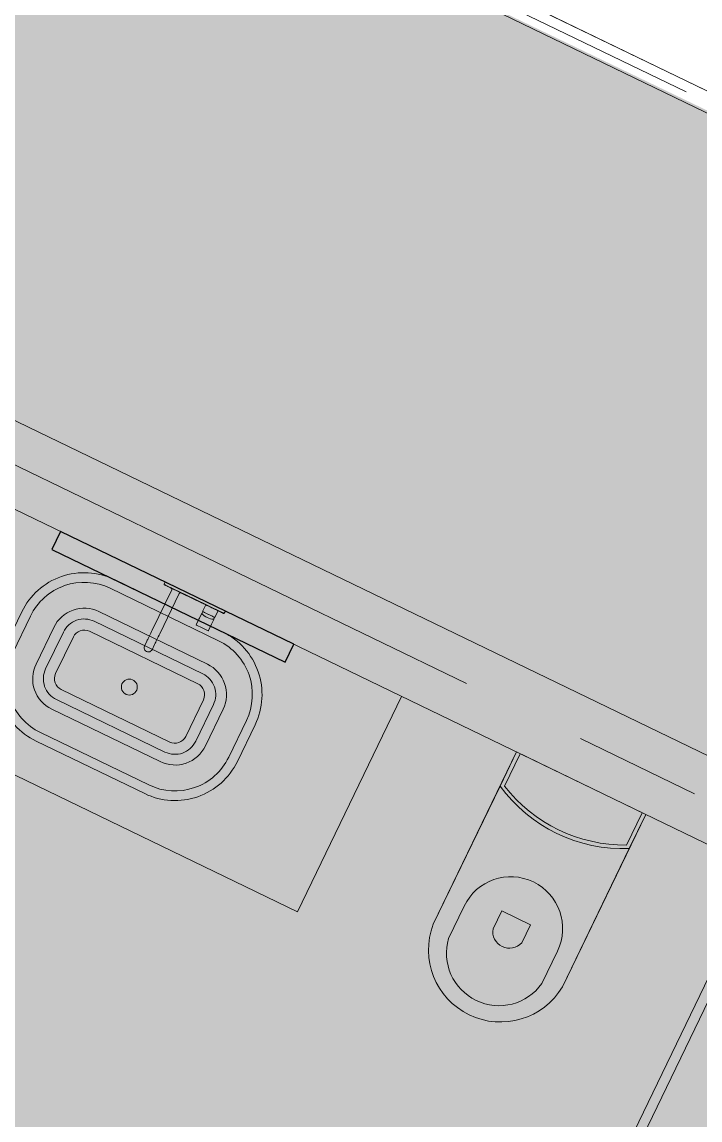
# Model space of a CAD drawing. Header units: metres. Extents: x -466 to 1322, y -1072 to 50.
# Drawn here: x 427.824 to 429.525, y -200.258 to -197.505 of the extents above; entities that cross this region are included whole.
import ezdxf

# ---------------------------------------------------------------- set-up
doc = ezdxf.new("R2010")
doc.units = ezdxf.units.M
doc.linetypes.add('CENTER2', pattern=[28.575, 19.05, -3.175, 3.175, -3.175])
for name, color, linetype, lineweight in [('A - CANCEL', 2, 'Continuous', 0), ('A - Hatch muros', 4, 'Continuous', 0), ('A - MURO BAJO', 2, 'Continuous', 0), ('A-ACCESORIOS DE BAÑO', 6, 'Continuous', 0), ('A-EJES', 61, 'CENTER2', 0), ('A-Fixt', 122, 'Continuous', 5), ('A-MURO INT', 4, 'Continuous', 0)]:
    doc.layers.add(name, color=color, linetype=linetype, lineweight=lineweight)
doc.layers.add('A-MIRROR', color=8, linetype='Continuous')
doc.layers.add('Hatch Interior', color=7, linetype='Continuous', lineweight=0, true_color=0xaf6350)

# ---------------------------------------------------------------- blocks, each defined once
blk = doc.blocks.new('monomando powder room')
at = {"layer": 'A-ACCESORIOS DE BAÑO'}
for p, q in [((-98.7727, -159.2227), (-98.7727, -159.2225)), ((-98.7667, -159.2225), (-98.7727, -159.2225)), ((-98.7727, -159.2225), (-98.7667, -159.2225)), ((-98.7727, -159.2233), (-98.7727, -159.2227)), ((-98.7727, -159.2243), (-98.7727, -159.2233)), ((-98.7727, -159.2255), (-98.7727, -159.2243)), ((-98.7727, -159.227), (-98.7727, -159.2255)), ((-98.7727, -159.2285), (-98.7727, -159.227)), ((-98.7727, -159.3065), (-98.7727, -159.2285)), ((-98.766, -159.2228), (-98.7667, -159.2225)), ((-98.766, -159.223), (-98.766, -159.2228)), ((-98.7657, -159.2235), (-98.766, -159.2228)), ((-98.766, -159.2236), (-98.766, -159.223)), ((-98.766, -159.2245), (-98.766, -159.2236)), ((-98.766, -159.2257), (-98.766, -159.2245)), ((-98.766, -159.227), (-98.766, -159.2257)), ((-98.766, -159.2285), (-98.766, -159.227)), ((-98.766, -159.3065), (-98.766, -159.2285)), ((-98.7657, -159.2237), (-98.7657, -159.2235)), ((-98.7657, -159.2242), (-98.7657, -159.2237)), ((-98.7657, -159.225), (-98.7657, -159.2242)), ((-98.7657, -159.226), (-98.7657, -159.225)), ((-98.7657, -159.2272), (-98.7657, -159.226)), ((-98.7657, -159.2285), (-98.7657, -159.2272)), ((-98.7657, -159.2295), (-98.7657, -159.2285)), ((-98.7657, -159.2395), (-98.7657, -159.2285)), ((-98.7657, -159.2322), (-98.7657, -159.2295)), ((-98.7657, -159.2309), (-98.7657, -159.2299)), ((-98.7657, -159.2335), (-98.7657, -159.2309)), ((-98.7657, -159.2367), (-98.7657, -159.2322)), ((-98.7657, -159.2377), (-98.7657, -159.2335)), ((-98.7657, -159.2426), (-98.7657, -159.2367)), ((-98.7657, -159.2395), (-98.7657, -159.2377)), ((-98.7657, -159.2396), (-98.7657, -159.239)), ((-98.7657, -159.2395), (-98.7657, -159.239)), ((-98.7473, -159.2395), (-98.7657, -159.2395)), ((-98.7657, -159.2395), (-98.7473, -159.2395)), ((-98.7657, -159.2413), (-98.7657, -159.2396)), ((-98.7657, -159.2441), (-98.7657, -159.2413)), ((-98.7657, -159.2493), (-98.7657, -159.2426)), ((-98.7657, -159.2477), (-98.7657, -159.2441)), ((-98.7657, -159.2519), (-98.7657, -159.2477)), ((-98.7657, -159.2565), (-98.7657, -159.2493)), ((-98.7469, -159.2397), (-98.7473, -159.2395)), ((-98.7467, -159.2402), (-98.7469, -159.2397)), ((-98.7469, -159.2403), (-98.7469, -159.2397)), ((-98.7469, -159.242), (-98.7469, -159.2403)), ((-98.7469, -159.2446), (-98.7469, -159.242)), ((-98.7469, -159.2481), (-98.7469, -159.2446)), ((-98.7469, -159.2522), (-98.7469, -159.2481)), ((-98.7467, -159.2405), (-98.7467, -159.2402)), ((-98.7427, -159.2405), (-98.7467, -159.2405)), ((-98.7467, -159.2411), (-98.7467, -159.2405)), ((-98.7467, -159.2405), (-98.7427, -159.2405)), ((-98.7467, -159.2426), (-98.7467, -159.2411)), ((-98.7467, -159.2452), (-98.7467, -159.2426)), ((-98.7467, -159.2485), (-98.7467, -159.2452)), ((-98.7467, -159.2523), (-98.7467, -159.2485)), ((-98.7286, -159.2395), (-98.7427, -159.2395)), ((-98.7427, -159.2401), (-98.7427, -159.2395)), ((-98.7416, -159.2401), (-98.7427, -159.2395)), ((-98.7427, -159.2395), (-98.7286, -159.2395)), ((-98.7427, -159.2405), (-98.7427, -159.2401)), ((-98.7413, -159.2406), (-98.7427, -159.2405)), ((-98.7407, -159.2417), (-98.7416, -159.2401)), ((-98.7398, -159.2445), (-98.7407, -159.2417)), ((-98.7392, -159.248), (-98.7398, -159.2445)), ((-98.7388, -159.2521), (-98.7392, -159.248)), ((-98.7286, -159.2395), (-98.7122, -159.2395)), ((-98.7122, -159.2395), (-98.7286, -159.2395)), ((-98.7103, -159.2395), (-98.7122, -159.2395)), ((-98.7122, -159.2395), (-98.7103, -159.2395)), ((-98.7099, -159.2398), (-98.7103, -159.2395)), ((-98.7097, -159.2403), (-98.7099, -159.2398)), ((-98.7097, -159.2565), (-98.7097, -159.2403)), ((-98.7657, -159.2565), (-98.7657, -159.2519)), ((-98.7657, -159.261), (-98.7657, -159.2565)), ((-98.7657, -159.2637), (-98.7657, -159.2565)), ((-98.7657, -159.2652), (-98.7657, -159.261)), ((-98.7657, -159.2704), (-98.7657, -159.2637)), ((-98.7657, -159.2689), (-98.7657, -159.2652)), ((-98.7657, -159.2717), (-98.7657, -159.2689)), ((-98.7657, -159.2763), (-98.7657, -159.2704)), ((-98.7657, -159.2734), (-98.7657, -159.2717)), ((-98.7657, -159.274), (-98.7657, -159.2734)), ((-98.7473, -159.2735), (-98.7657, -159.2735)), ((-98.7657, -159.3065), (-98.7657, -159.2735)), ((-98.7657, -159.2753), (-98.7657, -159.2735)), ((-98.7657, -159.2735), (-98.7473, -159.2735)), ((-98.7657, -159.274), (-98.7657, -159.2735)), ((-98.7657, -159.2795), (-98.7657, -159.2753)), ((-98.7657, -159.2808), (-98.7657, -159.2763)), ((-98.7473, -159.2735), (-98.7469, -159.2732)), ((-98.7469, -159.2565), (-98.7469, -159.2522)), ((-98.7469, -159.2608), (-98.7469, -159.2565)), ((-98.7469, -159.2648), (-98.7469, -159.2608)), ((-98.7469, -159.2683), (-98.7469, -159.2648)), ((-98.7469, -159.271), (-98.7469, -159.2683)), ((-98.7469, -159.2726), (-98.7469, -159.271)), ((-98.7469, -159.2732), (-98.7469, -159.2726)), ((-98.7469, -159.2732), (-98.7467, -159.2727)), ((-98.7467, -159.2565), (-98.7467, -159.2523)), ((-98.7467, -159.2606), (-98.7467, -159.2565)), ((-98.7467, -159.2644), (-98.7467, -159.2606)), ((-98.7467, -159.2677), (-98.7467, -159.2644)), ((-98.7467, -159.2703), (-98.7467, -159.2677)), ((-98.7467, -159.2719), (-98.7467, -159.2703)), ((-98.7467, -159.2725), (-98.7467, -159.2719)), ((-98.7467, -159.2727), (-98.7467, -159.2725)), ((-98.7467, -159.2725), (-98.7427, -159.2725)), ((-98.7427, -159.2725), (-98.7467, -159.2725)), ((-98.7427, -159.2725), (-98.7413, -159.2723)), ((-98.7427, -159.2728), (-98.7427, -159.2725)), ((-98.7427, -159.2735), (-98.7416, -159.2728)), ((-98.7427, -159.2735), (-98.7427, -159.2728)), ((-98.7427, -159.2735), (-98.7286, -159.2735)), ((-98.7286, -159.2735), (-98.7427, -159.2735)), ((-98.7416, -159.2728), (-98.7407, -159.2712)), ((-98.7407, -159.2712), (-98.7398, -159.2684)), ((-98.7398, -159.2684), (-98.7392, -159.2649)), ((-98.7392, -159.2649), (-98.7388, -159.2608)), ((-98.7387, -159.2565), (-98.7388, -159.2521)), ((-98.7388, -159.2608), (-98.7387, -159.2565)), ((-98.7256, -159.2735), (-98.7286, -159.2735)), ((-98.7286, -159.2735), (-98.7256, -159.2735)), ((-98.7256, -159.2735), (-98.7122, -159.2735)), ((-98.7122, -159.2735), (-98.7256, -159.2735)), ((-98.7122, -159.2735), (-98.7103, -159.2735)), ((-98.7103, -159.2735), (-98.7122, -159.2735)), ((-98.7103, -159.2735), (-98.7099, -159.2731)), ((-98.7099, -159.2731), (-98.7097, -159.2727)), ((-98.7097, -159.2727), (-98.7097, -159.2565)), ((-98.7657, -159.2821), (-98.7657, -159.2795)), ((-98.7657, -159.2835), (-98.7657, -159.2808)), ((-98.7657, -159.2831), (-98.7657, -159.2821)), ((-98.7657, -159.2845), (-98.7657, -159.2835)), ((-98.7727, -159.3845), (-98.7727, -159.3065)), ((-98.7727, -159.3845), (-98.7727, -159.3065)), ((-98.766, -159.3845), (-98.766, -159.3065)), ((-98.766, -159.3845), (-98.766, -159.3065)), ((-98.7657, -159.343), (-98.7657, -159.3065)), ((-98.7657, -159.3295), (-98.7657, -159.3285)), ((-98.7657, -159.3322), (-98.7657, -159.3295)), ((-98.7657, -159.3309), (-98.7657, -159.3299)), ((-98.7657, -159.3335), (-98.7657, -159.3309)), ((-98.7657, -159.3367), (-98.7657, -159.3322)), ((-98.7657, -159.3377), (-98.7657, -159.3335)), ((-98.7657, -159.3426), (-98.7657, -159.3367)), ((-98.7657, -159.343), (-98.7657, -159.3377)), ((-98.7657, -159.3411), (-98.7657, -159.3405)), ((-98.7657, -159.3426), (-98.7657, -159.3411)), ((-98.7657, -159.3424), (-98.7657, -159.3419)), ((-98.7657, -159.343), (-98.7657, -159.3424)), ((-98.7657, -159.3493), (-98.7657, -159.3426)), ((-98.7657, -159.3452), (-98.7657, -159.3426)), ((-98.7653, -159.3443), (-98.7657, -159.343)), ((-98.7657, -159.3485), (-98.7657, -159.3452)), ((-98.7657, -159.3524), (-98.7657, -159.3485)), ((-98.7657, -159.3565), (-98.7657, -159.3493)), ((-98.7657, -159.3565), (-98.7657, -159.3524)), ((-98.7657, -159.3606), (-98.7657, -159.3565)), ((-98.7657, -159.3637), (-98.7657, -159.3565)), ((-98.7645, -159.3453), (-98.7653, -159.3443)), ((-98.7635, -159.3458), (-98.7645, -159.3453)), ((-98.7627, -159.346), (-98.7635, -159.3458)), ((-98.7622, -159.346), (-98.7627, -159.346)), ((-98.7627, -159.346), (-98.7622, -159.346)), ((-98.6502, -159.346), (-98.7622, -159.346)), ((-98.7622, -159.346), (-98.6502, -159.346)), ((-98.6459, -159.346), (-98.6502, -159.346)), ((-98.6502, -159.346), (-98.6459, -159.346)), ((-98.6459, -159.346), (-98.6416, -159.346)), ((-98.6416, -159.346), (-98.6459, -159.346)), ((-98.6416, -159.346), (-98.6375, -159.346)), ((-98.6375, -159.346), (-98.6416, -159.346)), ((-98.6337, -159.346), (-98.6375, -159.346)), ((-98.6375, -159.346), (-98.6337, -159.346)), ((-98.6301, -159.346), (-98.6337, -159.346)), ((-98.6337, -159.346), (-98.6301, -159.346)), ((-98.6268, -159.346), (-98.6301, -159.346)), ((-98.6301, -159.346), (-98.6268, -159.346)), ((-98.624, -159.346), (-98.6268, -159.346)), ((-98.6268, -159.346), (-98.624, -159.346)), ((-98.624, -159.346), (-98.6216, -159.346)), ((-98.6216, -159.346), (-98.624, -159.346)), ((-98.6216, -159.346), (-98.6197, -159.346)), ((-98.6197, -159.346), (-98.6216, -159.346)), ((-98.6055, -159.346), (-98.6197, -159.346)), ((-98.6197, -159.346), (-98.6055, -159.346)), ((-98.603, -159.3464), (-98.6055, -159.346)), ((-98.6006, -159.3474), (-98.603, -159.3464)), ((-98.5986, -159.3491), (-98.6006, -159.3474)), ((-98.597, -159.3513), (-98.5986, -159.3491)), ((-98.596, -159.3538), (-98.597, -159.3513)), ((-98.597, -159.3617), (-98.596, -159.3592)), ((-98.5957, -159.3565), (-98.596, -159.3538)), ((-98.5957, -159.3565), (-98.596, -159.3538)), ((-98.596, -159.3592), (-98.5957, -159.3565)), ((-98.596, -159.3592), (-98.5957, -159.3565)), ((-98.7727, -159.386), (-98.7727, -159.3845)), ((-98.7727, -159.3875), (-98.7727, -159.386)), ((-98.766, -159.386), (-98.766, -159.3845)), ((-98.766, -159.3873), (-98.766, -159.386)), ((-98.7657, -159.3645), (-98.7657, -159.3606)), ((-98.7657, -159.3704), (-98.7657, -159.3637)), ((-98.7657, -159.3678), (-98.7657, -159.3645)), ((-98.7657, -159.3704), (-98.7657, -159.3678)), ((-98.7657, -159.37), (-98.7653, -159.3687)), ((-98.7657, -159.3845), (-98.7657, -159.37)), ((-98.7657, -159.3845), (-98.7657, -159.37)), ((-98.7657, -159.3753), (-98.7657, -159.37)), ((-98.7657, -159.3706), (-98.7657, -159.37)), ((-98.7657, -159.3763), (-98.7657, -159.3704)), ((-98.7657, -159.3719), (-98.7657, -159.3704)), ((-98.7657, -159.3711), (-98.7657, -159.3706)), ((-98.7657, -159.3725), (-98.7657, -159.3719)), ((-98.7657, -159.3795), (-98.7657, -159.3753)), ((-98.7657, -159.3808), (-98.7657, -159.3763)), ((-98.7657, -159.3821), (-98.7657, -159.3795)), ((-98.7657, -159.3835), (-98.7657, -159.3808)), ((-98.7657, -159.3831), (-98.7657, -159.3821)), ((-98.7657, -159.3845), (-98.7657, -159.3835)), ((-98.7657, -159.3858), (-98.7657, -159.3845)), ((-98.7657, -159.387), (-98.7657, -159.3858)), ((-98.7657, -159.388), (-98.7657, -159.387)), ((-98.7653, -159.3687), (-98.7645, -159.3677)), ((-98.7645, -159.3677), (-98.7635, -159.3672)), ((-98.7635, -159.3672), (-98.7627, -159.367)), ((-98.7627, -159.367), (-98.7622, -159.367)), ((-98.7622, -159.367), (-98.7627, -159.367)), ((-98.6502, -159.367), (-98.7622, -159.367)), ((-98.7622, -159.367), (-98.6502, -159.367)), ((-98.6459, -159.367), (-98.6502, -159.367)), ((-98.6502, -159.367), (-98.6459, -159.367)), ((-98.6416, -159.367), (-98.6459, -159.367)), ((-98.6459, -159.367), (-98.6416, -159.367)), ((-98.6375, -159.367), (-98.6416, -159.367)), ((-98.6416, -159.367), (-98.6375, -159.367)), ((-98.6375, -159.367), (-98.6337, -159.367)), ((-98.6337, -159.367), (-98.6375, -159.367)), ((-98.6337, -159.367), (-98.6301, -159.367)), ((-98.6301, -159.367), (-98.6337, -159.367)), ((-98.6268, -159.367), (-98.6301, -159.367)), ((-98.6301, -159.367), (-98.6268, -159.367)), ((-98.624, -159.367), (-98.6268, -159.367)), ((-98.6268, -159.367), (-98.624, -159.367)), ((-98.624, -159.367), (-98.6216, -159.367)), ((-98.6216, -159.367), (-98.624, -159.367)), ((-98.6216, -159.367), (-98.6197, -159.367)), ((-98.6197, -159.367), (-98.6216, -159.367)), ((-98.6197, -159.367), (-98.6055, -159.367)), ((-98.6055, -159.367), (-98.6197, -159.367)), ((-98.6055, -159.367), (-98.603, -159.3666)), ((-98.603, -159.3666), (-98.6006, -159.3656)), ((-98.6006, -159.3656), (-98.5986, -159.3639)), ((-98.5986, -159.3639), (-98.597, -159.3617)), ((-98.7727, -159.3887), (-98.7727, -159.3875)), ((-98.7727, -159.3897), (-98.7727, -159.3887)), ((-98.7727, -159.3903), (-98.7727, -159.3897)), ((-98.7727, -159.3905), (-98.7727, -159.3903)), ((-98.7727, -159.3905), (-98.7667, -159.3905)), ((-98.7667, -159.3905), (-98.7727, -159.3905)), ((-98.7667, -159.3905), (-98.766, -159.3902)), ((-98.766, -159.3885), (-98.766, -159.3873)), ((-98.766, -159.3894), (-98.766, -159.3885)), ((-98.766, -159.39), (-98.766, -159.3894)), ((-98.766, -159.3902), (-98.7657, -159.3895)), ((-98.766, -159.3902), (-98.766, -159.39)), ((-98.7657, -159.3888), (-98.7657, -159.388)), ((-98.7657, -159.3893), (-98.7657, -159.3888)), ((-98.7657, -159.3895), (-98.7657, -159.3893))]:
    blk.add_line(p, q, dxfattribs=at)

msp = doc.modelspace()

# ---------------------------------------------------------------- hatches: boundary and pattern name
at = {"layer": 'A - Hatch muros', "transparency": 33554687}
h = msp.add_hatch(color=256, dxfattribs=at)
h.dxf.hatch_style = 1
h.paths.add_polyline_path([(422.6792, -204.8009), (426.1177, -197.6884), (426.6579, -197.9496), (426.5709, -198.1296), (426.2107, -197.9555), (423.9039, -202.7272), (424.354, -202.9448), (424.267, -203.1249), (423.8168, -202.9072), (422.8593, -204.8879)])
h.paths.add_polyline_path([(429.5687, -201.5783), (430.3521, -199.9577), (427.6512, -198.652), (427.216, -199.5523), (427.0359, -199.4652), (427.5582, -198.3848), (433.5002, -201.2575), (432.9779, -202.3379), (432.7979, -202.2509), (433.2331, -201.3506), (430.5322, -200.0448), (429.7487, -201.6653), (432.6297, -203.0582), (432.5427, -203.2382), (429.6617, -201.8454), (428.2253, -204.8164), (428.6755, -205.034), (428.5884, -205.2141), (428.1383, -204.9965), (427.1807, -206.9771), (427.0007, -206.8901), (427.9582, -204.9094), (427.5081, -204.6918), (427.5951, -204.5117), (428.0453, -204.7294), (429.4816, -201.7583), (426.6006, -200.3655), (426.6877, -200.1855)])
h.paths.add_polyline_path([(432.4598, -207.0857), (431.5022, -209.0664), (431.3221, -208.9793), (432.2797, -206.9986), (431.8295, -206.781), (431.9166, -206.601), (432.3667, -206.8186), (434.6736, -202.047), (434.3135, -201.8729), (434.4005, -201.6928), (435.3008, -202.1281), (435.2138, -202.3081), (434.8537, -202.134), (432.5468, -206.9056), (432.997, -207.1233), (432.9099, -207.3033)])
h.paths.add_polyline_path([(438.2116, -205.7567), (438.9951, -204.1362), (436.2942, -202.8304), (435.8589, -203.7307), (435.6788, -203.6437), (436.2012, -202.5633), (442.1432, -205.436), (441.6209, -206.5164), (441.4408, -206.4293), (441.8761, -205.529), (439.1751, -204.2232), (438.3917, -205.8438), (441.2727, -207.2366), (441.1856, -207.4167), (438.3046, -206.0239), (436.8683, -208.9949), (437.3184, -209.2125), (437.2314, -209.3926), (436.7812, -209.1749), (435.8237, -211.1556), (435.6436, -211.0686), (436.6012, -209.0879), (436.151, -208.8703), (436.2381, -208.6902), (436.6882, -208.9078), (438.1246, -205.9368), (435.2436, -204.544), (435.3306, -204.3639)])
h.paths.add_polyline_path([(443.3166, -206.2254), (441.0097, -210.9971), (440.5595, -210.7794), (440.4725, -210.9595), (440.9226, -211.1771), (439.9651, -213.1578), (440.1451, -213.2448), (441.1027, -211.2642), (441.5529, -211.4818), (441.6399, -211.3017), (441.1897, -211.0841), (443.4966, -206.3125), (443.8567, -206.4866), (443.9438, -206.3065), (443.0435, -205.8713), (442.9564, -206.0513)])
h.paths.add_polyline_path([(446.8546, -209.9352), (447.638, -208.3147), (444.9371, -207.0089), (444.5018, -207.9092), (444.3218, -207.8221), (444.8441, -206.7418), (450.7861, -209.6145), (450.2638, -210.6948), (450.0837, -210.6078), (450.519, -209.7075), (447.8181, -208.4017), (447.0346, -210.0223), (449.9156, -211.4151), (449.8285, -211.5952), (446.9476, -210.2023), (445.5112, -213.1733), (445.9614, -213.391), (445.8743, -213.571), (445.4242, -213.3534), (444.4666, -215.3341), (444.2865, -215.247), (445.2441, -213.2663), (444.794, -213.0487), (444.881, -212.8687), (445.3312, -213.0863), (446.7675, -210.1153), (443.8865, -208.7225), (443.9736, -208.5424)])
h.paths.add_polyline_path([(452.2266, -210.3109), (451.6864, -210.0497), (451.5994, -210.2298), (451.9595, -210.4039), (449.6526, -215.1755), (449.2037, -214.9585), (449.1142, -215.1374), (449.5656, -215.3556), (448.608, -217.3363), (448.7881, -217.4233)])
at = {"layer": 'Hatch Interior', "transparency": 33554687}
h = msp.add_hatch(color=256, dxfattribs=at)
h.dxf.hatch_style = 1
edge = h.paths.add_edge_path()
edge.add_line((417.7382, -197.1638), (419.3856, -199.3747))
edge.add_arc((419.7198, -199.9897), 0.7, 36.6996, 118.5178, ccw=False)
edge.add_line((420.2811, -199.5714), (421.6441, -198.5555))
edge.add_line((421.6441, -198.5555), (425.1105, -200.2313))
edge.add_line((425.1105, -200.2313), (423.8168, -202.9072))
edge.add_line((423.8168, -202.9072), (449.7456, -215.4426))
edge.add_line((449.7456, -215.4426), (452.2266, -210.3109))
edge.add_line((452.2266, -210.3109), (452.8795, -208.9604))
edge.add_line((452.8795, -208.9604), (426.2831, -196.1578))
edge.add_line((426.2831, -196.1578), (424.9683, -194.3939))
edge.add_line((424.9683, -194.3939), (443.8484, -180.3214))
edge.add_line((443.8484, -180.3214), (442.6531, -178.7178))
edge.add_line((442.6531, -178.7178), (449.1895, -173.8458))
edge.add_line((449.1895, -173.8458), (446.0819, -169.6766))
edge.add_line((446.0819, -169.6766), (408.2908, -197.8447))
edge.add_line((408.2908, -197.8447), (413.4672, -200.3473))
edge.add_line((413.4672, -200.3473), (417.7382, -197.1638))

# ---------------------------------------------------------------- linework, layer by layer
at = {"layer": 'A - CANCEL'}
msp.add_lwpolyline([(429.6994, -199.6422), (429.6769, -199.6313), (429.2194, -200.5776), (429.2419, -200.5885)], close=True, dxfattribs=at)
at = {"layer": 'A - MURO BAJO', "ltscale": 0.05}
for points in [[(431.034, -198.3991), (426.3283, -196.1241)], [(431.0123, -198.4442), (426.2831, -196.1578)], [(427.3901, -199.1921), (428.5155, -199.7362), (428.7766, -199.196)]]:
    msp.add_lwpolyline(points, dxfattribs=at)
at = {"layer": 'A-EJES', "ltscale": 0.1}
for p, q in [((452.6435, -208.8741), (412.7527, -189.5887)), ((452.093, -210.3574), (411.3291, -190.6499))]:
    msp.add_line(p, q, dxfattribs=at)
at = {"layer": 'A-Fixt'}
for p, q in [((429.0647, -199.3353), (428.8558, -199.7675)), ((429.0234, -199.4208), (429.0647, -199.3353)), ((429.3888, -199.492), (429.0647, -199.3353)), ((429.0647, -199.3353), (429.2268, -199.4137)), ((429.0737, -199.3397), (429.0345, -199.4208)), ((429.2268, -199.4137), (429.3888, -199.492)), ((428.8558, -199.7675), (429.0234, -199.4208)), ((429.1799, -199.9242), (429.3888, -199.492)), ((429.3406, -199.5688), (429.3798, -199.4877)), ((429.3888, -199.492), (429.3475, -199.5775)), ((429.3475, -199.5775), (429.1799, -199.9242)), ((428.9334, -199.7217), (428.8943, -199.8027)), ((429.0058, -199.7789), (429.0275, -199.7339)), ((429.0275, -199.7339), (429.0995, -199.7687)), ((429.0995, -199.7687), (429.0778, -199.8137)), ((429.1283, -199.9159), (429.1675, -199.8349))]:
    msp.add_line(p, q, dxfattribs=at)
for points in [[(428.1324, -199.4399), (427.8602, -199.3084, -0.414214), (427.7794, -199.0762), (427.8239, -198.9841, -0.414214), (428.0561, -198.9032), (428.3282, -199.0348, -0.414214), (428.4091, -199.267), (428.3646, -199.3591, -0.414214)], [(428.1429, -199.4182), (427.8707, -199.2866, -0.414214), (427.8011, -199.0867), (427.8456, -198.9946, -0.414214), (428.0456, -198.925), (428.3177, -199.0565, -0.414214), (428.3873, -199.2565), (428.3428, -199.3486, -0.414214)], [(428.1712, -199.3597), (427.899, -199.2281, -0.414214), (427.8596, -199.115), (427.9041, -199.0229, -0.414214), (428.0173, -198.9835), (428.2894, -199.1151, -0.414214), (428.3288, -199.2282), (428.2843, -199.3203, -0.414214)], [(428.1829, -199.3355), (427.9107, -199.2039, -0.414214), (427.8838, -199.1267), (427.9283, -199.0346, -0.414214), (428.0056, -199.0077), (428.2777, -199.1392, -0.414214), (428.3046, -199.2165), (428.2601, -199.3086, -0.414214)], [(428.195, -199.3104), (427.9228, -199.1788, -0.414214), (427.9089, -199.1388), (427.9534, -199.0467, -0.414214), (427.9935, -199.0327), (428.2656, -199.1643, -0.414214), (428.2796, -199.2044), (428.235, -199.2965, -0.414214)]]:
    msp.add_lwpolyline(points, format="xyb", close=True, dxfattribs=at)
msp.add_circle((428.0937, -199.1726), 0.02, dxfattribs=at)
for centre, radius, start, end in [((429.3323, -199.1953), 0.3825, 216.1259, 272.2708), ((429.3367, -199.1863), 0.3825, 217.8105, 270.5861), ((429.0505, -199.7783), 0.13, 334.1983, 154.1983), ((429.0247, -199.8317), 0.1807, 159.1774, 329.2192), ((429.0247, -199.8317), 0.1807, 159.1774, 329.2192), ((429.0208, -199.8397), 0.1318, 163.7256, 324.6711), ((429.0469, -199.7858), 0.0417, 170.4585, 317.9381)]:
    msp.add_arc(centre, radius, start, end, dxfattribs=at)
at = {"layer": 'A-MIRROR'}
msp.add_lwpolyline([(427.9213, -198.7825), (427.8996, -198.8275), (428.4848, -199.1105), (428.5065, -199.0655)], close=True, dxfattribs=at)
at = {"layer": 'A-MURO INT'}
for points in [[(427.5582, -198.3848), (433.5002, -201.2575), (432.9779, -202.3379), (432.7979, -202.2509), (433.2331, -201.3506), (430.5322, -200.0448), (429.7487, -201.6653), (432.6297, -203.0582), (432.5427, -203.2382), (429.6617, -201.8454), (428.2253, -204.8164), (428.6755, -205.034), (428.5884, -205.2141), (428.1383, -204.9965), (427.1807, -206.9771)], [(426.6877, -200.1855), (429.5687, -201.5783), (430.3521, -199.9577), (427.6512, -198.652)]]:
    msp.add_lwpolyline(points, dxfattribs=at)
at = {"layer": 'Hatch Interior'}
msp.add_lwpolyline([(417.7382, -197.1638), (419.3856, -199.3747, -0.372981), (420.2811, -199.5714), (421.6441, -198.5555), (425.1105, -200.2313), (423.8168, -202.9072), (449.7456, -215.4426), (452.2266, -210.3109), (452.8795, -208.9604), (426.2776, -196.0996), (424.9683, -194.3939), (443.8484, -180.3214), (442.6531, -178.7178), (449.1895, -173.8458), (446.0819, -169.6766), (408.2908, -197.8447), (413.4672, -200.3473)], format="xyb", close=True, dxfattribs=at)

# ---------------------------------------------------------------- block references
at = {"layer": 'A-Fixt', "rotation": 244.1983439775188}
msp.add_blockref('monomando powder room', (528.692, -357.2107), dxfattribs=at)

doc.saveas('drawing.dxf')
